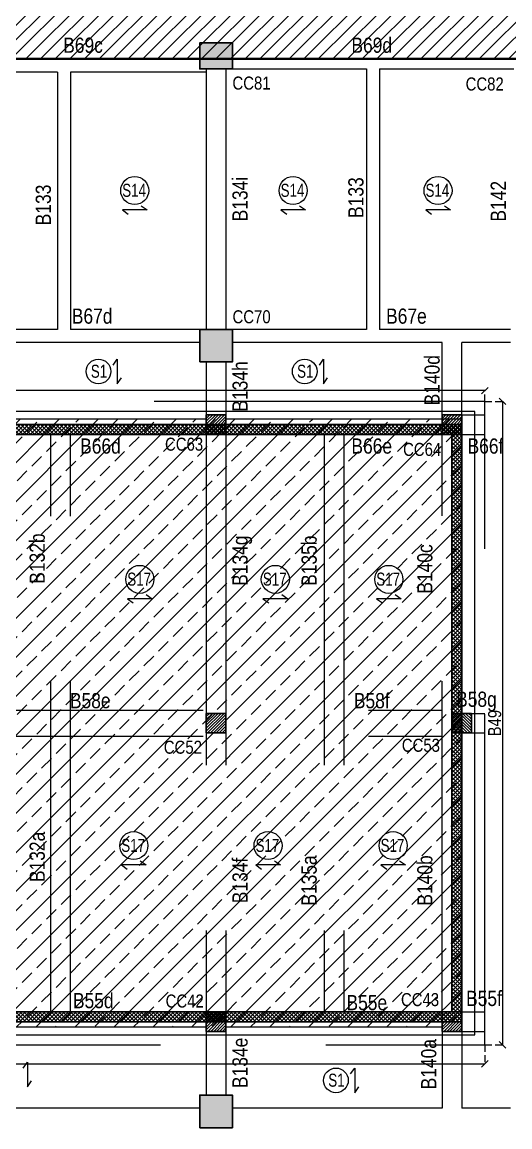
# Model space of a CAD drawing. Header units: millimetres. Extents: x 1112055 to 3390982, y -148532 to 766891.
# Drawn here: x 2837420 to 2848655, y 11112 to 36569 of the extents above; entities that cross this region are included whole.
import ezdxf
from ezdxf.enums import TextEntityAlignment as Align

# ---------------------------------------------------------------- set-up
doc = ezdxf.new("R2010")
doc.units = ezdxf.units.MM
doc.header["$PDMODE"] = 35
doc.header["$PDSIZE"] = -25
doc.linetypes.add('Hidden', pattern=[9.525, 6.35, -3.175])
for name, color, linetype, lineweight in [('A_DROP LINE', 11, 'Continuous', 9), ('AREA', 2, 'Continuous', 9), ('B BEAM', 148, 'Continuous', 13), ('B COL. NO.', 3, 'Continuous', 20), ('B FINAL COLUMN', 1, 'Continuous', 30), ('B HATCH', 250, 'Continuous', 0), ('B SLAB NO', 56, 'Continuous', 9), ('B-BEAM NO', 215, 'Continuous', 18), ('g-sol250', 250, 'Continuous', 5)]:
    doc.layers.add(name, color=color, linetype=linetype, lineweight=lineweight)
doc.styles.add('SWINC', font='swissc.ttf')
doc.styles.add('SWISS', font='swisscl.ttf')
doc.dimstyles.new('BHOOMI', dxfattribs={"dimtxt": 230, "dimasz": 150, "dimexe": 10, "dimexo": 0, "dimgap": 25, "dimtad": 1, "dimdec": 0, "dimzin": 0, "dimdsep": 46, "dimtxsty": 'SWINC', "dimblk": 'OBLIQUE', "dimcen": 0.09, "dimclrd": 250, "dimclre": 250, "dimclrt": 256, "dimaunit": 1, "dimadec": 3, "dimazin": 0, "dimtfac": 1, "dimtdec": 0, "dimtofl": 0, "dimtmove": 1, "dimatfit": 3, "dimfxl": 100, "dimtolj": 1, "dimtzin": 0, "dimlwd": 9, "dimlwe": 5, "dimarcsym": 0})
pattern_1 = [(45, (-448869.95, -194676.243), (-33.67596045, 33.67596045), [])]

# ---------------------------------------------------------------- blocks, each defined once
blk = doc.blocks.new('_Oblique')
at = {"color": 0, "linetype": 'ByBlock', "lineweight": -2}
blk.add_line((-0.5, -0.5), (0.5, 0.5), dxfattribs=at)
blk = doc.blocks.new('*D6222')
at = {"layer": 'B-BEAM NO', "color": 250, "linetype": 'Hidden', "lineweight": 0, "ltscale": 25, "transparency": 16777216}
for p, q in [((2821558, 27829), (2821558, 28087)), ((2848078, 27829), (2848078, 28087))]:
    blk.add_line(p, q, dxfattribs=at)
at = {"layer": 'B-BEAM NO', "color": 250, "lineweight": 0, "ltscale": 25, "transparency": 16777216}
blk.add_line((2848078, 28077), (2821558, 28077), dxfattribs=at)
at = {"layer": 'Defpoints', "color": 0, "lineweight": 40, "transparency": 16777216}
for p in [(2821558, 28077), (2821558, 27829), (2848078, 27829)]:
    blk.add_point(p, dxfattribs=at)
at = {"layer": 'B-BEAM NO', "color": 250, "lineweight": 0, "transparency": 16777216, "xscale": 150, "yscale": 150, "zscale": 150, "rotation": 180}
blk.add_blockref('_Oblique', (2821558, 28077), dxfattribs=at)
at = {"layer": 'B-BEAM NO', "color": 250, "lineweight": 0, "transparency": 16777216, "xscale": 150, "yscale": 150, "zscale": 150}
blk.add_blockref('_Oblique', (2848078, 28077), dxfattribs=at)
at = {"layer": 'B-BEAM NO', "transparency": 16777216, "insert": (2834818, 28257), "char_height": 300, "attachment_point": 5, "style": 'SWINC'}
blk.add_mtext('\\A1;B49', dxfattribs=at)
blk = doc.blocks.new('*D6223')
at = {"layer": 'B-BEAM NO', "color": 250, "linetype": 'Hidden', "lineweight": 0, "ltscale": 25, "transparency": 16777216}
for p, q in [((2848078, 27829), (2848496, 27829)), ((2848078, 13004), (2848496, 13004))]:
    blk.add_line(p, q, dxfattribs=at)
at = {"layer": 'B-BEAM NO', "color": 250, "lineweight": 0, "ltscale": 25, "transparency": 16777216}
blk.add_line((2848486, 27829), (2848486, 13004), dxfattribs=at)
at = {"layer": 'Defpoints', "color": 0, "lineweight": 40, "transparency": 16777216}
for p in [(2848078, 27829), (2848078, 13004), (2848486, 13004)]:
    blk.add_point(p, dxfattribs=at)
at = {"layer": 'B-BEAM NO', "color": 250, "lineweight": 0, "transparency": 16777216, "xscale": 150, "yscale": 150, "zscale": 150}
for p, rotation in [((2848486, 27829), 90), ((2848486, 13004), 270)]:
    blk.add_blockref('_Oblique', p, dxfattribs=dict(at, rotation=rotation))
at = {"layer": 'B-BEAM NO', "transparency": 16777216, "insert": (2848306, 20416), "char_height": 300, "attachment_point": 5, "rotation": 90, "style": 'SWINC'}
blk.add_mtext('\\A1;B49', dxfattribs=at)
blk = doc.blocks.new('*D6224')
at = {"layer": 'B-BEAM NO', "color": 250, "linetype": 'Hidden', "lineweight": 0, "ltscale": 25, "transparency": 16777216}
for p, q in [((2821558, 13004), (2821558, 12557)), ((2848078, 13004), (2848078, 12557))]:
    blk.add_line(p, q, dxfattribs=at)
at = {"layer": 'B-BEAM NO', "color": 250, "lineweight": 0, "ltscale": 25, "transparency": 16777216}
blk.add_line((2821558, 12567), (2848078, 12567), dxfattribs=at)
at = {"layer": 'Defpoints', "color": 0, "lineweight": 40, "transparency": 16777216}
for p in [(2821558, 13004), (2848078, 13004), (2848078, 12567)]:
    blk.add_point(p, dxfattribs=at)
at = {"layer": 'B-BEAM NO', "color": 250, "lineweight": 0, "transparency": 16777216, "xscale": 150, "yscale": 150, "zscale": 150, "rotation": 180}
blk.add_blockref('_Oblique', (2821558, 12567), dxfattribs=at)
at = {"layer": 'B-BEAM NO', "color": 250, "lineweight": 0, "transparency": 16777216, "xscale": 150, "yscale": 150, "zscale": 150}
blk.add_blockref('_Oblique', (2848078, 12567), dxfattribs=at)
at = {"layer": 'B-BEAM NO', "transparency": 16777216, "insert": (2834818, 12747), "char_height": 300, "attachment_point": 5, "style": 'SWINC'}
blk.add_mtext('\\A1;B49', dxfattribs=at)
blk = doc.blocks.new('A$C0c216505')
at = {"layer": 'A_DROP LINE'}
for points in [[(2200, -6230), (2200, -300), (14760, -300), (14760, -6230)], [(27200, -8650), (2200, -8650), (2200, -21955), (27200, -21955)]]:
    blk.add_lwpolyline(points, close=True, dxfattribs=at)

msp = doc.modelspace()

# ---------------------------------------------------------------- hatches: boundary and pattern name
at = {"layer": 'B HATCH', "lineweight": 0}
h = msp.add_hatch(dxfattribs=at)
h.set_pattern_fill('ANSI37', color=256, scale=20, angle=360, style=0)
h.set_pattern_definition([(45, (725457.52, -338867.97), (-44.9012806, 44.9012806), []), (135, (725457.52, -338867.97), (-44.9012806, -44.9012806), [])])
h.paths.add_polyline_path([(2822318.1, 13763.9), (2847318.1, 13763.9), (2847318.1, 27068.9), (2822318.1, 27068.9)], flags=16)
h.paths.add_polyline_path([(2822088.1, 13533.9), (2847548.1, 13533.9), (2847548.1, 27298.9), (2822088.1, 27298.9)])
h = msp.add_hatch(dxfattribs=at)
h.set_pattern_fill('ANSI37', color=256, scale=20, angle=360, style=0)
h.set_pattern_definition([(45, (-2641737.214, -704162.315), (-44.9012806, 44.9012806), []), (135, (-2641737.214, -704162.315), (-44.9012806, -44.9012806), [])])
h.paths.add_polyline_path([(2841663.1, 27298.9), (2842113.1, 27298.9), (2842113.1, 27068.9), (2841663.1, 27068.9)])
h = msp.add_hatch(dxfattribs=at)
h.set_pattern_fill('ANSI37', color=256, scale=20, angle=360, style=0)
h.set_pattern_definition([(45, (-2636302.214, -704162.315), (-44.9012806, 44.9012806), []), (135, (-2636302.214, -704162.315), (-44.9012806, -44.9012806), [])])
h.paths.add_polyline_path([(2847098.1, 27298.9), (2847548.1, 27298.9), (2847548.1, 27068.9), (2847098.1, 27068.9)])
h = msp.add_hatch(dxfattribs=at)
h.set_pattern_fill('ANSI37', color=256, scale=20, angle=90, style=0)
h.set_pattern_definition([(135, (3579134.35, -5463199.9), (-44.9012806, -44.9012806), []), (225, (3579134.35, -5463199.9), (44.9012806, -44.9012806), [])])
h.paths.add_polyline_path([(2847548.1, 20191.4), (2847548.1, 20641.4), (2847318.1, 20641.4), (2847318.1, 20191.4)])
h = msp.add_hatch(dxfattribs=at)
h.set_pattern_fill('ANSI37', color=256, scale=20, angle=360, style=0)
h.set_pattern_definition([(45, (-2641737.214, -717917.315), (-44.9012806, 44.9012806), []), (135, (-2641737.214, -717917.315), (-44.9012806, -44.9012806), [])])
h.paths.add_polyline_path([(2841663.1, 13533.9), (2842113.1, 13533.9), (2842113.1, 13763.9), (2841663.1, 13763.9)])
h = msp.add_hatch(dxfattribs=at)
h.set_pattern_fill('ANSI37', color=256, scale=20, angle=360, style=0)
h.set_pattern_definition([(45, (-2636302.214, -717917.315), (-44.9012806, 44.9012806), []), (135, (-2636302.214, -717917.315), (-44.9012806, -44.9012806), [])])
h.paths.add_polyline_path([(2847098.1, 13533.9), (2847548.1, 13533.9), (2847548.1, 13763.9), (2847098.1, 13763.9)])
at = {"layer": 'g-sol250', "lineweight": 0}
h = msp.add_hatch(dxfattribs=at)
h.set_pattern_fill('ANSI31', color=250, scale=75)
h.set_pattern_definition([(45, (-724936.02, -684473.6), (-168.379802, 168.379802), [])])
h.paths.add_polyline_path([(2808768.1, -40156.1), (2808768.1, -11756.1), (2834368.1, -11756.1), (2834368.1, -20456.1), (2830868.1, -20456.1), (2830868.1, -31456.1), (2834368.1, -31456.1), (2834368.1, -40156.1)], flags=16)
h.paths.add_polyline_path([(2825618.1, -40504.6), (2825618.1, -40156.1), (2827028.1, -40156.1), (2827028.1, -40504.6)], flags=16)
h.paths.add_polyline_path([(2830038.1, -40156.1), (2830038.1, -40504.7), (2827478.1, -40504.7), (2827478.1, -40156.1)], flags=16)
h.paths.add_polyline_path([(2834368.1, -70556.1), (2858788.1, -70556.1), (2858788.1, -30756.1), (2871418.1, -30756.1), (2871418.1, -5896), (2871418.1, -5756.1), (2858958.1, -5756.1), (2858958.1, -5156.1), (2859188.1, -5156.1), (2859188.1, -3726.1), (2858808.1, -3726.1), (2858808.1, -1416.1), (2859188.1, -1416.1), (2859188.1, 3323.9), (2854103.1, 3323.9), (2854103.1, -5754), (2854221, -5756.1), (2854103.1, -5756.1), (2846294.9, -5756.1), (2819068.1, -5756.1), (2819068.1, 9243.9), (2824918.1, 9243.9), (2824918.1, 11468.9), (2820118.1, 11468.9), (2820118.1, 13543.9), (2819618.1, 13543.9), (2819618.1, 15043.9), (2820118.1, 15043.9), (2820118.1, 32238.9), (2819618.1, 32238.9), (2819618.1, 33738.9), (2820118.1, 33738.9), (2820118.1, 35718.9), (2855901.5, 35718.9), (2855901.5, 35488.9), (2870818.1, 35488.9), (2870818.1, 35488.9), (2871418.1, 35488.9), (2871418.1, 42384.9), (2845094.1, 41923), (2845094.1, 39154.7), (2840592.1, 39154.7), (2840592.1, 38568.9), (2807868.1, 38568.9), (2807868.1, 35569), (2814122.8, 35569), (2814113.5, 13956.4), (2812838.1, 13953.9), (2812838.1, 7598.9), (2810598.2, 7598.9), (2810598.2, -5306.1), (2807868.1, -5306.1), (2807868.1, -70556.1), (2808768.1, -70556.1), (2808768.3, -48507.3), (2834368.3, -48507.3), (2834368.1, -57206.1), (2830638.1, -57206.1), (2830638.1, -70256.1), (2834368.1, -70256.1)])
at = {"layer": 'g-sol250'}
h = msp.add_hatch(color=250, dxfattribs=at)
h.dxf.hatch_style = 1
h.paths.add_polyline_path([(2841513.1, 35488.9), (2842263.1, 35488.9), (2842263.1, 36088.9), (2841513.1, 36088.9)])
h = msp.add_hatch(color=250, dxfattribs=at)
h.dxf.hatch_style = 1
h.paths.add_polyline_path([(2841513.1, 28738.9), (2842263.1, 28738.9), (2842263.1, 29488.9), (2841513.1, 29488.9)])
h = msp.add_hatch(dxfattribs=at)
h.set_pattern_fill('ANSI31', color=250, scale=15)
h.set_pattern_definition(pattern_1)
h.paths.add_polyline_path([(2841663.1, 27298.9), (2842113.1, 27298.9), (2842113.1, 27518.9), (2841663.1, 27518.9)])
h = msp.add_hatch(dxfattribs=at)
h.set_pattern_fill('ANSI31', color=250, scale=15)
h.set_pattern_definition([(45, (-443434.95, -194676.243), (-33.67596045, 33.67596045), [])])
h.paths.add_polyline_path([(2847098.1, 27298.9), (2847548.1, 27298.9), (2847548.1, 27518.9), (2847098.1, 27518.9)])
at = {"layer": 'g-sol250', "lineweight": 0}
h = msp.add_hatch(dxfattribs=at)
h.set_pattern_fill('ANSI33', color=226, scale=100, angle=360)
h.set_pattern_definition([(45, (-724936, -680969.16), (-449.01281, 449.01281), []), (45, (-724487, -680969.16), (-449.01281, 449.01281), [317.5, -158.75])])
h.paths.add_polyline_path([(2822088.1, 13413.9), (2822088.1, 27418.9), (2847548.1, 27418.9), (2847548.1, 13413.9)])
at = {"layer": 'g-sol250'}
h = msp.add_hatch(dxfattribs=at)
h.set_pattern_fill('ANSI31', color=250, scale=15)
h.set_pattern_definition(pattern_1)
h.paths.add_polyline_path([(2841663.1, 20191.4), (2842113.1, 20191.4), (2842113.1, 20641.4), (2841663.1, 20641.4)])
h = msp.add_hatch(dxfattribs=at)
h.set_pattern_fill('ANSI31', color=250, scale=15, angle=90)
h.set_pattern_definition([(135, (3069648.28, -3270332.632), (-33.67596045, -33.67596045), [])])
h.paths.add_polyline_path([(2847548.1, 20191.4), (2847548.1, 20641.4), (2847768.1, 20641.4), (2847768.1, 20191.4)])
h = msp.add_hatch(dxfattribs=at)
h.set_pattern_fill('ANSI31', color=250, scale=15)
h.set_pattern_definition([(45, (-448869.95, -208431.243), (-33.67596045, 33.67596045), [])])
h.paths.add_polyline_path([(2841663.1, 13533.9), (2842113.1, 13533.9), (2842113.1, 13313.9), (2841663.1, 13313.9)])
h = msp.add_hatch(dxfattribs=at)
h.set_pattern_fill('ANSI31', color=250, scale=15)
h.set_pattern_definition([(45, (-443434.95, -208431.243), (-33.67596045, 33.67596045), [])])
h.paths.add_polyline_path([(2847098.1, 13533.9), (2847548.1, 13533.9), (2847548.1, 13313.9), (2847098.1, 13313.9)])
h = msp.add_hatch(color=250, dxfattribs=at)
h.dxf.hatch_style = 1
h.paths.add_polyline_path([(2841513.1, 11093.9), (2842263.1, 11093.9), (2842263.1, 11843.9), (2841513.1, 11843.9)])

# ---------------------------------------------------------------- linework, layer by layer
at = {"layer": 'B BEAM', "linetype": 'Hidden', "ltscale": 1200}
for p, q in [((2841513.1, 35718.9), (2835106.5, 35718.9)), ((2842263.1, 35718.9), (2855901.5, 35718.9)), ((2838234.8, 35418.9), (2835106.5, 35418.9)), ((2838234.8, 35418.9), (2838234.8, 29488.9)), ((2838534.8, 35418.9), (2838534.8, 29488.9)), ((2841663.1, 35418.9), (2838534.8, 35418.9)), ((2841663.1, 35488.9), (2841663.1, 29488.9)), ((2842113.1, 35488.9), (2842113.1, 29488.9)), ((2842263.1, 35488.9), (2845354, 35488.9)), ((2845354, 35488.9), (2845354, 29488.9)), ((2845654, 35488.9), (2848744.8, 35488.9)), ((2845654, 35488.9), (2845654, 29488.9)), ((2838234.8, 29488.9), (2835106.5, 29488.9)), ((2841513.1, 29488.9), (2838534.8, 29488.9)), ((2845354, 29488.9), (2842263.1, 29488.9)), ((2848669.8, 29488.9), (2845654, 29488.9)), ((2841513.1, 29188.9), (2835106.5, 29188.9)), ((2847098.1, 29188.9), (2842263.1, 29188.9)), ((2847098.1, 27518.9), (2847098.1, 29188.9)), ((2848669.8, 29188.9), (2847548.1, 29188.9)), ((2847548.1, 27518.9), (2847548.1, 29188.9)), ((2841663.1, 28738.9), (2841663.1, 27518.9)), ((2842113.1, 28738.9), (2842113.1, 27518.9)), ((2847548.1, 27518.9), (2848078.1, 27518.9)), ((2841663.1, 27068.9), (2834956.5, 27068.9)), ((2838084.8, 13758.4), (2838084.8, 27068.9)), ((2838534.8, 13758.4), (2838534.8, 27068.9)), ((2841663.1, 27068.9), (2841663.1, 13763.9)), ((2847098.1, 27068.9), (2842113.1, 27068.9)), ((2842113.1, 27068.9), (2842113.1, 13763.9)), ((2844380.6, 27068.9), (2844380.6, 13758.4)), ((2844830.6, 27068.9), (2844830.6, 13758.4)), ((2847098.1, 13763.9), (2847098.1, 27068.9)), ((2847548.1, 27068.9), (2848078.1, 27068.9)), ((2822538.1, 20716.4), (2847098.1, 20716.4)), ((2847548.1, 20641.4), (2848078.1, 20641.4)), ((2822538.1, 20116.4), (2847098.1, 20116.4)), ((2847548.1, 20191.4), (2848078.1, 20191.4)), ((2834956.5, 13763.9), (2841663.1, 13763.9)), ((2842113.1, 13763.9), (2847098.1, 13763.9)), ((2841663.1, 13313.9), (2841663.1, 11843.9)), ((2842113.1, 13313.9), (2842113.1, 11843.9)), ((2847098.1, 13313.9), (2847098.1, 11543.9)), ((2847548.1, 13313.9), (2847548.1, 11543.9)), ((2841513.1, 11543.9), (2835106.5, 11543.9)), ((2847098.1, 11543.9), (2842263.1, 11543.9)), ((2848669.8, 11543.9), (2847548.1, 11543.9))]:
    msp.add_line(p, q, dxfattribs=at)
at = {"layer": 'B BEAM', "ltscale": 1200}
for p, q in [((2841513.1, 35718.9), (2835106.5, 35718.9)), ((2841663.1, 27418.9), (2834956.5, 27418.9)), ((2847548.1, 27418.9), (2842113.1, 27418.9)), ((2847548.1, 13763.9), (2847548.1, 27068.9)), ((2847548.1, 13763.9), (2848078.1, 13763.9)), ((2834956.5, 13413.9), (2841663.1, 13413.9)), ((2842113.1, 13413.9), (2847098.1, 13413.9)), ((2847548.1, 13313.9), (2848078.1, 13313.9))]:
    msp.add_line(p, q, dxfattribs=at)
at = {"layer": 'B BEAM', "linetype": 'Hidden', "ltscale": 1200}
msp.add_lwpolyline([(2821558.1, 13003.9), (2848078.1, 13003.9), (2848078.1, 27828.9), (2821558.1, 27828.9)], close=True, dxfattribs=at)
at = {"layer": 'B BEAM', "ltscale": 1200}
msp.add_lwpolyline([(2821788.1, 13233.9), (2847848.1, 13233.9), (2847848.1, 27598.9), (2821788.1, 27598.9)], close=True, dxfattribs=at)
at = {"layer": 'B FINAL COLUMN', "color": 5}
msp.add_lwpolyline([(2841513.1, 35488.9), (2842263.1, 35488.9), (2842263.1, 36088.9), (2841513.1, 36088.9)], close=True, dxfattribs=at)
at = {"layer": 'B FINAL COLUMN'}
for points in [[(2841513.1, 36088.9), (2842263.1, 36088.9), (2842263.1, 35488.9), (2841513.1, 35488.9)], [(2841513.1, 28738.9), (2842263.1, 28738.9), (2842263.1, 29488.9), (2841513.1, 29488.9)]]:
    msp.add_lwpolyline(points, close=True, dxfattribs=at)
at = {"layer": 'B FINAL COLUMN', "color": 4, "linetype": 'Hidden', "lineweight": 25, "ltscale": 300}
for points in [[(2841663.1, 27068.9), (2842113.1, 27068.9), (2842113.1, 27518.9), (2841663.1, 27518.9)], [(2847098.1, 27068.9), (2847548.1, 27068.9), (2847548.1, 27518.9), (2847098.1, 27518.9)], [(2841663.1, 20191.4), (2842113.1, 20191.4), (2842113.1, 20641.4), (2841663.1, 20641.4)], [(2847318.1, 20191.4), (2847768.1, 20191.4), (2847768.1, 20641.4), (2847318.1, 20641.4)], [(2841663.1, 13313.9), (2842113.1, 13313.9), (2842113.1, 13763.9), (2841663.1, 13763.9)], [(2847098.1, 13313.9), (2847548.1, 13313.9), (2847548.1, 13763.9), (2847098.1, 13763.9)]]:
    msp.add_lwpolyline(points, close=True, dxfattribs=at)
at = {"layer": 'B FINAL COLUMN', "color": 26, "lineweight": 30}
for points in [[(2822088.1, 13533.9), (2847548.1, 13533.9), (2847548.1, 27298.9), (2822088.1, 27298.9)], [(2822318.1, 13763.9), (2847318.1, 13763.9), (2847318.1, 27068.9), (2822318.1, 27068.9)]]:
    msp.add_lwpolyline(points, close=True, dxfattribs=at)
at = {"layer": 'B FINAL COLUMN', "color": 4, "linetype": 'Hidden', "ltscale": 20}
for points in [[(2841663.1, 27298.9), (2842113.1, 27298.9), (2842113.1, 27068.9), (2841663.1, 27068.9)], [(2847098.1, 27298.9), (2847548.1, 27298.9), (2847548.1, 27068.9), (2847098.1, 27068.9)], [(2847318.1, 20191.4), (2847548.1, 20191.4), (2847548.1, 20641.4), (2847318.1, 20641.4)], [(2841663.1, 13533.9), (2842113.1, 13533.9), (2842113.1, 13763.9), (2841663.1, 13763.9)], [(2847098.1, 13533.9), (2847548.1, 13533.9), (2847548.1, 13763.9), (2847098.1, 13763.9)]]:
    msp.add_lwpolyline(points, close=True, dxfattribs=at)
at = {"layer": 'B FINAL COLUMN', "color": 1}
msp.add_lwpolyline([(2841513.1, 11093.9), (2842263.1, 11093.9), (2842263.1, 11843.9), (2841513.1, 11843.9)], close=True, dxfattribs=at)
at = {"layer": 'B SLAB NO', "lineweight": 9}
for points in [[(2840161.9, 32336.3), (2840298.6, 32241.4), (2839729.5, 32241.4), (2839866.2, 32146.6)], [(2843809.8, 32336.3), (2843946.4, 32241.4), (2843377.4, 32241.4), (2843514, 32146.6)], [(2847147.6, 32336.3), (2847284.3, 32241.4), (2846715.3, 32241.4), (2846851.9, 32146.6)], [(2839516.8, 28667.2), (2839611.6, 28803.9), (2839611.6, 28234.8), (2839706.5, 28371.5)], [(2844267.7, 28667.2), (2844362.6, 28803.9), (2844362.6, 28234.8), (2844457.4, 28371.5)], [(2840277.6, 23377), (2840414.3, 23282.2), (2839845.2, 23282.2), (2839981.9, 23187.3)], [(2843400.7, 23377), (2843537.4, 23282.2), (2842968.4, 23282.2), (2843105, 23187.3)], [(2846013.6, 23377), (2846150.3, 23282.2), (2845581.2, 23282.2), (2845717.9, 23187.3)], [(2840139.4, 17242.1), (2840276.1, 17147.3), (2839707.1, 17147.3), (2839843.7, 17052.4)], [(2843233, 17242.1), (2843369.7, 17147.3), (2842800.7, 17147.3), (2842937.3, 17052.4)], [(2846112.7, 17242.1), (2846249.4, 17147.3), (2845680.3, 17147.3), (2845817, 17052.4)], [(2837446.7, 12467.8), (2837541.5, 12604.5), (2837541.5, 12035.5), (2837636.3, 12172.1)], [(2844985.4, 12331.2), (2845080.3, 12467.8), (2845080.3, 11898.8), (2845175.1, 12035.5)]]:
    msp.add_lwpolyline(points, dxfattribs=at)
for centre, radius in [((2840014.1, 32688), 323), ((2843661.9, 32688), 323), ((2846999.8, 32688), 323), ((2839179.1, 28519.4), 284.5), ((2843930.1, 28519.4), 284.5), ((2840129.7, 23728.7), 323), ((2843252.9, 23728.7), 323), ((2845865.7, 23728.7), 323), ((2839991.6, 17593.8), 323), ((2843085.2, 17593.8), 323), ((2845964.8, 17593.8), 323), ((2844647.8, 12183.3), 284.5)]:
    msp.add_circle(centre, radius, dxfattribs=at)
at = {"layer": 'g-sol250', "color": 232, "lineweight": 40}
msp.add_lwpolyline([(2855901.5, 35718.9), (2820118.1, 35718.9), (2820118.1, 11468.9), (2824918.1, 11468.9), (2824918.1, 9243.9), (2819068.1, 9243.9), (2819068.1, -5756.1), (2854103.1, -5756.1)], dxfattribs=at)

# ---------------------------------------------------------------- block references
at = {"layer": 'AREA', "color": 2}
msp.add_blockref('A$C0c216505', (2820118.1, 35718.9), dxfattribs=at)

# ---------------------------------------------------------------- texts
at = {"layer": 'B COL. NO.', "style": 'SWINC'}
for s, p in [('CC81', (2842265, 35014.4)), ('CC82', (2847635.4, 34992.9)), ('CC70', (2842266.8, 29629.5)), ('CC63', (2840711.7, 26693.5)), ('CC64', (2846195, 26573.1)), ('CC52', (2840684, 19710.6)), ('CC53', (2846166.1, 19755.5)), ('CC42', (2840725.6, 13862.4)), ('CC43', (2846146.7, 13895.2))]:
    msp.add_text(s, height=300, dxfattribs=at).set_placement(p)
at = {"layer": 'B SLAB NO', "lineweight": 9, "style": 'SWISS'}
for s, p in [('S14', (2839726.2, 32543)), ('S14', (2843374, 32543)), ('S14', (2846711.9, 32543)), ('S1', (2839003, 28374.4)), ('S1', (2843753.9, 28374.4)), ('S17', (2839841.8, 23583.7)), ('S17', (2842965, 23583.7)), ('S17', (2845577.8, 23583.7)), ('S17', (2839703.7, 17448.8)), ('S17', (2842797.3, 17448.8)), ('S17', (2845676.9, 17448.8)), ('S1', (2844471.6, 12038.3))]:
    msp.add_text(s, height=300, dxfattribs=at).set_placement(p)
at = {"layer": 'B-BEAM NO', "ltscale": 25, "style": 'SWINC'}
for s, p in [('B69c', (2838823.3, 35861.2)), ('B69d', (2845473.1, 35861.2)), ('B67d', (2839033.3, 29619.7)), ('B67e', (2846271.8, 29619.7)), ('B66d', (2839225.1, 26625.3)), ('B66f', (2848093.1, 26625.3)), ('B66e', (2845473.1, 26625.3)), ('B58g', (2847885.1, 20791.1)), ('B58e', (2838989.6, 20758.5)), ('B58f', (2845473.1, 20758.5)), ('B55f', (2848058.5, 13897.7)), ('B55d', (2839058.9, 13846.8)), ('B55e', (2845359.4, 13801))]:
    msp.add_text(s, height=350, dxfattribs=at).set_placement(p, align=Align.CENTER)
for s, p in [('B134i', (2842614.1, 32491)), ('B133', (2845283, 32524.7)), ('B142', (2848562.5, 32440.7)), ('B133', (2838083.3, 32355.8)), ('B140d', (2847037.3, 28317.2)), ('B134h', (2842614.1, 28173.7)), ('B132b', (2837943.3, 24207.4)), ('B134g', (2842614.1, 24158.7)), ('B135b', (2844205.2, 24158.7)), ('B140c', (2846870.8, 23968.3)), ('B132a', (2837943.3, 17332.7)), ('B134f', (2842614.1, 16790)), ('B135a', (2844205.2, 16790)), ('B140b', (2846870.8, 16790)), ('B134e', (2842614.1, 12587.7)), ('B140a', (2846960.3, 12556.9))]:
    msp.add_text(s, height=350, rotation=90, dxfattribs=at).set_placement(p, align=Align.CENTER)

# ---------------------------------------------------------------- dimensions: what is measured, and where the dimension line sits
at = {"layer": 'B-BEAM NO', "ltscale": 25}
for base, p1, p2, picture, middle in [((2821558.1, 28077.5), (2848078.1, 27828.9), (2821558.1, 27828.9), '*D6222', (2834818.1, 28257.5)), ((2848078.1, 12567.2), (2821558.1, 13003.9), (2848078.1, 13003.9), '*D6224', (2834818.1, 12747.2))]:
    dim = msp.add_linear_dim(base=base, p1=p1, p2=p2, text='B49', dimstyle='BHOOMI', override={"dimtxt": 300, "dimgap": 30, "dimlfac": 0.5, "dimblk1": 'Oblique', "dimblk2": 'Oblique', "dimsah": 1, "dimlwd": 0, "dimlwe": 0}, dxfattribs=at)
    dim.commit()
    dim.dimension.update_dxf_attribs({"geometry": picture, "text_midpoint": middle})
dim = msp.add_linear_dim(base=(2848486.3, 13003.9), p1=(2848078.1, 27828.9), p2=(2848078.1, 13003.9), angle=90, text='B49', dimstyle='BHOOMI', override={"dimtxt": 300, "dimgap": 30, "dimlfac": 0.5, "dimblk1": 'Oblique', "dimblk2": 'Oblique', "dimsah": 1, "dimlwd": 0, "dimlwe": 0}, dxfattribs=at)
dim.commit()
dim.dimension.update_dxf_attribs({"geometry": '*D6223', "text_midpoint": (2848306.3, 20416.4)})

doc.saveas('drawing.dxf')
